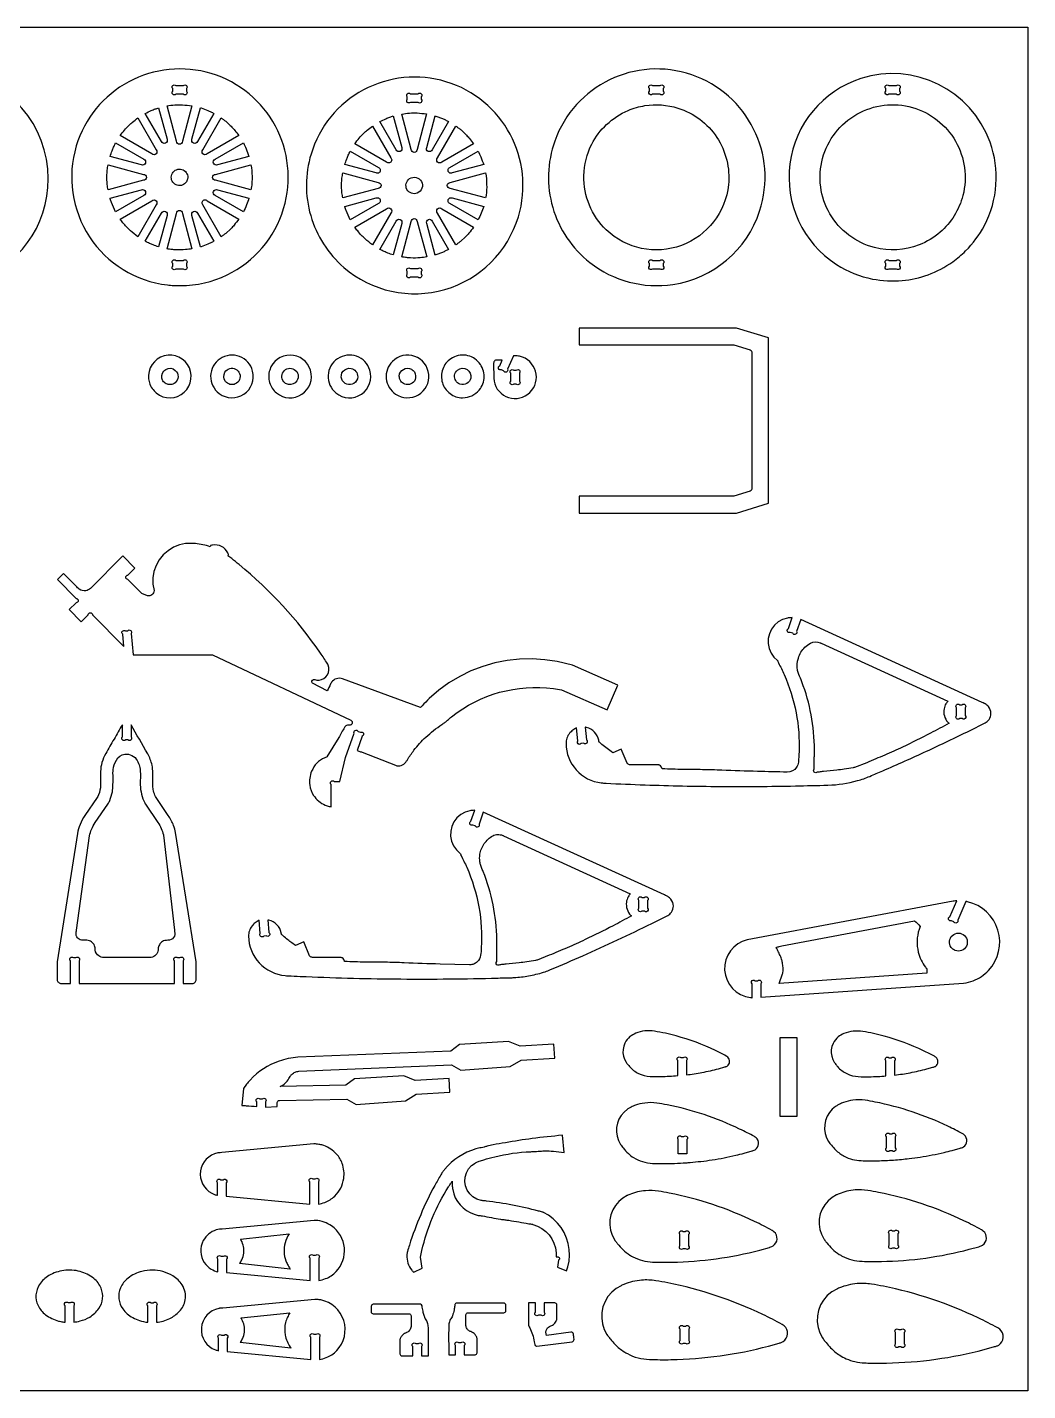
# Model space of a CAD drawing. Extents: x 1.7 to 37.9, y 12.7 to 32.4.
# Drawn here: x 23.52 to 37.95, y 12.75 to 32.4 of the extents above; entities that cross this region are included whole.
import ezdxf

# ---------------------------------------------------------------- set-up
doc = ezdxf.new("R2010")
doc.units = 0
doc.header["$MEASUREMENT"] = 0
doc.layers.get('0').update_dxf_attribs({"linetype": 'CONTINUOUS'})
doc.layers.add('SECTIONCUTEDGES', color=18, linetype='CONTINUOUS')

msp = doc.modelspace()

# ---------------------------------------------------------------- linework, layer by layer
msp.add_lwpolyline([(37.947, 12.746), (1.693, 12.746), (1.693, 32.397), (37.947, 32.397)], close=True)
at = {"layer": 'SECTIONCUTEDGES'}
for points in [[(20.993, 29.299, 0.325322), (22.739, 28.726, 0.325497), (23.821, 30.212, 0.371858), (22.488, 31.756, 0.371962), (20.765, 30.663, 0.115164), (20.719, 29.954, 0.115322)], [(25.727, 28.674, 0.112364), (26.399, 28.828, 0.210055), (27.215, 29.783, 0.414116), (26.171, 31.73, 0.414311), (24.225, 30.687, 0.221929), (24.415, 29.378, 0.222236), (25.538, 28.684, 0.015157), (25.63, 28.676, 0.014233)], [(28.084, 28.936, 0.254136), (29.54, 28.618, 0.254134), (30.6, 29.666, 0.414116), (29.556, 31.613, 0.414311), (27.61, 30.569, 0.14489), (27.605, 29.683, 0.144775)], [(31.632, 29.007, 0.206957), (32.829, 28.691, 0.283205), (34.08, 29.748, 0.410681), (33.101, 31.712, 0.410721), (31.125, 30.757, 0.157062), (31.096, 29.801, 0.156826)], [(35.189, 28.978, 0.096009), (35.71, 28.769, 0.068853), (36.135, 28.747, 0.067711), (36.509, 28.831, 0.064759), (36.865, 29.018, 0.042288), (37.05, 29.173, 0.076087), (37.321, 29.54, 0.210202), (37.404, 30.739, 0.404304), (35.54, 31.657, 0.290152), (34.516, 30.43, 0.289788)], [(25.659, 31.557), (25.77, 31.557, -1), (25.814, 31.513), (25.814, 31.476, -1), (25.77, 31.432), (25.659, 31.432, -1), (25.615, 31.476), (25.615, 31.513, -1)], [(29.043, 31.44), (29.154, 31.44, -1), (29.199, 31.395), (29.199, 31.359, -1), (29.154, 31.315), (29.043, 31.315, -1), (28.999, 31.359), (28.999, 31.395, -1)], [(32.535, 31.557), (32.646, 31.557, -1), (32.69, 31.513), (32.69, 31.476, -1), (32.646, 31.432), (32.535, 31.432, -1), (32.491, 31.476), (32.491, 31.513, -1)], [(35.943, 31.557), (36.054, 31.557, -1), (36.098, 31.513), (36.098, 31.476, -1), (36.054, 31.432), (35.943, 31.432, -1), (35.899, 31.476), (35.899, 31.513, -1)], [(25.893, 31.265), (25.756, 30.754, -1), (25.671, 30.754), (25.534, 31.265, -0.057699), (25.758, 31.279, -0.024823)], [(31.868, 29.477, -0.211285), (31.545, 30.258, -0.111358), (31.658, 30.711, -0.08886), (31.873, 30.996, -0.085912), (32.182, 31.198, -0.063127), (32.426, 31.268, -0.114379), (32.9, 31.233, -0.173245), (33.462, 30.811, -0.172762), (33.63, 30.128, -0.286521), (32.952, 29.253, -0.286207)], [(36.682, 29.444, -0.083314), (36.379, 29.261, -0.158081), (35.736, 29.222, -0.418063), (34.988, 30.508, -0.417665), (36.284, 31.241, -0.195857), (36.905, 30.755, -0.195502), (37.011, 29.973, -0.076037), (36.886, 29.681, -0.077055)], [(25.112, 31.09), (25.376, 30.632, -1), (25.316, 30.572), (24.858, 30.836, -0.014778), (24.919, 30.914, -0.028539), (24.991, 30.991, -0.018438), (25.036, 31.03, -0.011345)], [(25.412, 31.236), (25.534, 30.783, -1), (25.453, 30.75), (25.218, 31.155, -0.012176), (25.306, 31.197, -0.019565), (25.362, 31.22, -0.009363), (25.387, 31.228, 0.003121)], [(26.209, 31.156), (25.974, 30.75, -1), (25.893, 30.783), (26.015, 31.237, 0.006199), (26.019, 31.236, -0.0186), (26.024, 31.234), (26.121, 31.199, -0.018388), (26.165, 31.178, 0.006129)], [(26.569, 30.836), (26.111, 30.572, -1), (26.051, 30.632), (26.315, 31.09, 0.006303), (26.348, 31.066, -0.01891), (26.38, 31.042, -0.017187), (26.418, 31.008, -0.012321), (26.469, 30.958, -0.018926), (26.51, 30.911, -0.012469)], [(28.797, 31.119), (28.918, 30.666, -1), (28.837, 30.632), (28.603, 31.038, -0.012176), (28.691, 31.08, -0.019565), (28.747, 31.103, -0.009363), (28.772, 31.111, 0.003121)], [(29.277, 31.148), (29.141, 30.637, -1), (29.055, 30.637), (28.919, 31.147, -0.057699), (29.143, 31.162, -0.024823)], [(29.594, 31.039), (29.359, 30.632, -1), (29.278, 30.666), (29.399, 31.119, 0.006199), (29.404, 31.118, -0.0186), (29.409, 31.117), (29.506, 31.082, -0.018388), (29.55, 31.061, 0.006129)], [(28.496, 30.973), (28.761, 30.515, -1), (28.7, 30.455), (28.243, 30.719, -0.014778), (28.304, 30.797, -0.028539), (28.376, 30.874, -0.018438), (28.42, 30.913, -0.011345)], [(29.954, 30.719), (29.496, 30.455, -1), (29.435, 30.515), (29.7, 30.973, 0.006303), (29.732, 30.949, -0.01891), (29.764, 30.925, -0.017187), (29.803, 30.891, -0.012321), (29.853, 30.841, -0.018926), (29.895, 30.794, -0.012469)], [(24.792, 30.73), (25.198, 30.495, -1), (25.165, 30.414), (24.712, 30.536, -0.012918), (24.74, 30.616, -0.018758), (24.763, 30.67, -0.010898), (24.777, 30.7, 0.003632)], [(26.715, 30.536), (26.262, 30.414, -1), (26.228, 30.495), (26.634, 30.73, -0.026072), (26.675, 30.646, -0.02074)], [(28.177, 30.612), (28.583, 30.378, -1), (28.549, 30.297), (28.097, 30.418, -0.012918), (28.125, 30.499, -0.018758), (28.147, 30.553, -0.010898), (28.162, 30.583, 0.003632)], [(30.1, 30.418), (29.647, 30.297, -1), (29.613, 30.378), (30.019, 30.612, -0.026072), (30.059, 30.528, -0.020703)], [(24.683, 30.414), (25.194, 30.277, -1), (25.194, 30.192), (24.683, 30.055, 0.006429), (24.677, 30.092, -0.01929), (24.672, 30.129), (24.666, 30.234), (24.672, 30.34, -0.018896), (24.677, 30.377, 0.006298)], [(25.759, 30.125, -0.781821), (25.622, 30.31, -0.781093), (25.83, 30.21, -0.122906), (25.805, 30.159, -0.122447)], [(26.744, 30.055), (26.233, 30.192, -1), (26.233, 30.277), (26.744, 30.414, -0.035509), (26.759, 30.249, -0.037792), (26.75, 30.094, -0.007975), (26.747, 30.075, 0.002658)], [(28.068, 30.297), (28.578, 30.16, -1), (28.578, 30.075), (28.068, 29.938, 0.006429), (28.062, 29.975, -0.01929), (28.056, 30.012), (28.051, 30.117), (28.056, 30.223, -0.018896), (28.062, 30.26, 0.006298)], [(30.128, 29.938), (29.618, 30.075, -1), (29.618, 30.16), (30.128, 30.297, -0.035509), (30.143, 30.132, -0.037792), (30.135, 29.977, -0.007975), (30.132, 29.957, 0.002658)], [(29.143, 30.007, -0.385134), (28.993, 30.061, -0.384041), (29.032, 30.216, -0.445044), (29.203, 30.173, -0.443903)], [(24.711, 29.933), (25.165, 30.055, -1), (25.198, 29.974), (24.792, 29.739, -0.020623), (24.732, 29.872, -0.019978), (24.714, 29.924, -0.019766), (24.712, 29.928, 0.006588)], [(24.858, 29.633), (25.316, 29.897, -1), (25.376, 29.837), (25.112, 29.379, -0.024397), (25.005, 29.465, -0.042082), (24.898, 29.579, -0.010889), (24.878, 29.606, 0.00363)], [(26.315, 29.379), (26.051, 29.837, -1), (26.111, 29.897), (26.569, 29.633, -0.014529), (26.501, 29.546, -0.022653), (26.454, 29.494), (26.38, 29.427, -0.018394), (26.348, 29.403, 0.006131)], [(26.635, 29.739), (26.228, 29.974, -1), (26.262, 30.055), (26.715, 29.933, -0.023422), (26.68, 29.836, -0.022807)], [(28.096, 29.816), (28.549, 29.937, -1), (28.583, 29.856), (28.177, 29.622, -0.020623), (28.117, 29.755, -0.019978), (28.098, 29.807, -0.019766), (28.097, 29.811, 0.006588)], [(30.019, 29.622), (29.613, 29.856, -1), (29.647, 29.937), (30.1, 29.816, -0.023422), (30.064, 29.719, -0.022807)], [(25.218, 29.313), (25.453, 29.719, -1), (25.534, 29.686), (25.412, 29.233, -0.012234), (25.334, 29.26, -0.017991), (25.282, 29.282, -0.010478), (25.25, 29.297, 0.003492)], [(25.534, 29.204), (25.671, 29.715, -1), (25.756, 29.715), (25.893, 29.204, -0.013089), (25.801, 29.193, -0.036535), (25.661, 29.19, -0.015577), (25.605, 29.194, -0.012352)], [(26.015, 29.232), (25.893, 29.686, -1), (25.974, 29.719), (26.209, 29.313, 0.006248), (26.165, 29.291, -0.018746), (26.121, 29.27), (26.024, 29.235, -0.018599), (26.019, 29.233, 0.006199)], [(28.243, 29.516), (28.7, 29.78, -1), (28.761, 29.72), (28.496, 29.262, -0.024397), (28.39, 29.348, -0.042082), (28.283, 29.462, -0.010889), (28.263, 29.488, 0.00363)], [(29.7, 29.262), (29.435, 29.72, -1), (29.496, 29.78), (29.953, 29.516, -0.014529), (29.886, 29.429, -0.022653), (29.838, 29.377), (29.764, 29.31, -0.018394), (29.732, 29.285, 0.006131)], [(28.603, 29.196), (28.837, 29.602, -1), (28.918, 29.569), (28.797, 29.116, -0.012234), (28.719, 29.143, -0.017991), (28.667, 29.164, -0.010478), (28.635, 29.18, 0.003492)], [(28.919, 29.087), (29.055, 29.597, -1), (29.141, 29.597), (29.278, 29.087, -0.013089), (29.186, 29.076, -0.036535), (29.046, 29.072, -0.015577), (28.989, 29.077, -0.012352)], [(29.399, 29.115), (29.278, 29.569, -1), (29.359, 29.602), (29.594, 29.196, 0.006248), (29.55, 29.174, -0.018746), (29.506, 29.153), (29.409, 29.117, -0.018599), (29.404, 29.116, 0.006199)], [(25.814, 28.993), (25.814, 28.956, -1), (25.77, 28.912), (25.659, 28.912, -1), (25.615, 28.956), (25.615, 28.993, -1), (25.659, 29.037), (25.77, 29.037, -1)], [(29.043, 28.92), (29.154, 28.92, -1), (29.199, 28.876), (29.199, 28.839, -1), (29.154, 28.795), (29.043, 28.795, -1), (28.999, 28.839), (28.999, 28.876, -1)], [(32.535, 29.037), (32.646, 29.037, -1), (32.69, 28.993), (32.69, 28.956, -1), (32.646, 28.912), (32.535, 28.912, -1), (32.491, 28.956), (32.491, 28.993, -1)], [(35.943, 29.037), (36.054, 29.037, -1), (36.098, 28.993), (36.098, 28.956, -1), (36.054, 28.912), (35.943, 28.912, -1), (35.899, 28.956), (35.899, 28.993, -1)], [(31.475, 25.396), (33.744, 25.396), (34.208, 25.537), (34.208, 27.921), (33.744, 28.061), (31.475, 28.061), (31.475, 27.819), (33.708, 27.819), (33.944, 27.749, -0.331314), (33.966, 27.719), (33.966, 25.739, -0.331314), (33.944, 25.709), (33.708, 25.638), (31.475, 25.638)], [(25.378, 27.127, 0.865068), (25.829, 27.536, 0.86425), (25.28, 27.273, 0.072818), (25.318, 27.193, 0.072347)], [(26.286, 27.118, 0.318391), (26.642, 27.109, 0.317954), (26.768, 27.442, 0.517503), (26.299, 27.62, 0.517001)], [(27.112, 27.127, 0.74091), (27.603, 27.453, 0.740811), (27.014, 27.456, 0.14889), (27.013, 27.277, 0.148825)], [(27.969, 27.127, 0.331799), (28.336, 27.109, 0.331521), (28.458, 27.456, 0.502041), (27.993, 27.62, 0.501728)], [(28.83, 27.11, 0.63423), (29.308, 27.394, 0.633992), (28.784, 27.582, 0.223996), (28.695, 27.335, 0.223818)], [(29.615, 27.118, 0.166963), (29.797, 27.057, 0.218695), (30.036, 27.169, 0.177291), (30.106, 27.361, 0.171132), (30.036, 27.56, 0.189397), (29.846, 27.669, 0.183559), (29.627, 27.62, 0.164151), (29.51, 27.47, 0.158029), (29.505, 27.273, 0.081931), (29.545, 27.19, 0.075339)], [(30.531, 27.662), (30.446, 27.468, -1), (30.388, 27.445), (30.355, 27.46, -1), (30.332, 27.518), (30.368, 27.601), (30.278, 27.601, 0.146455), (30.261, 27.593, 0.196282), (30.244, 27.555), (30.245, 27.339, 0.597776), (30.735, 27.107, 0.597766), (30.658, 27.644, 0.052723), (30.601, 27.658, 0.044487)], [(25.538, 27.252, -0.127868), (25.484, 27.287, -0.137935), (25.458, 27.341, -0.320239), (25.516, 27.467, -0.324958), (25.653, 27.452, -0.217691), (25.692, 27.361, -0.220677), (25.649, 27.273, -0.140127), (25.586, 27.247, -0.112138)], [(26.441, 27.25, -0.15519), (26.377, 27.293, -0.312546), (26.369, 27.426, -0.392669), (26.523, 27.47, -0.389755), (26.579, 27.319, -0.204093), (26.517, 27.256, -0.136251), (26.446, 27.249, -0.015884), (26.444, 27.249, -0.015468)], [(27.232, 27.273, -0.389326), (27.212, 27.433, -0.393682), (27.369, 27.466, -0.425563), (27.406, 27.3, -0.30245), (27.283, 27.249, -0.064927), (27.257, 27.258, -0.063676)], [(28.053, 27.324, -0.275396), (28.074, 27.441, -0.267762), (28.189, 27.481, -0.183622), (28.257, 27.438, -0.175376), (28.283, 27.358, -0.249087), (28.228, 27.265, -0.472136)], [(28.961, 27.254, -0.160814), (28.904, 27.299, -0.156528), (28.883, 27.371, -0.261047), (28.942, 27.467, -0.251161), (29.058, 27.469, -0.13635), (29.101, 27.429, -0.240204), (29.111, 27.319, -0.195756), (29.05, 27.256, -0.192418)], [(29.758, 27.254, -0.355945), (29.681, 27.382, -0.188687), (29.724, 27.456, -0.315158), (29.86, 27.465, -0.316961), (29.915, 27.341, -0.219082), (29.857, 27.261, -0.217765)], [(30.534, 27.454), (30.57, 27.454, -1), (30.615, 27.41), (30.615, 27.299, -1), (30.57, 27.255), (30.534, 27.255, -1), (30.49, 27.299), (30.49, 27.41, -1)], [(23.953, 24.436), (24.222, 24.166, -1), (24.222, 24.104), (24.121, 24.004), (24.296, 23.828), (24.396, 23.928, -1), (24.459, 23.928), (24.912, 23.474), (24.894, 23.648, -1), (24.934, 23.697), (24.966, 23.7, -1), (25.014, 23.66), (25.046, 23.352), (26.189, 23.352), (28.182, 22.411, -0.168887), (28.202, 22.39, -0.362921), (28.189, 22.345, -0.089504), (28.177, 22.34, -0.079719), (28.163, 22.338, 0.015746), (28.145, 22.339, 0.104795), (28.124, 22.335, 0.167951), (28.092, 22.306, -0.009744), (28.009, 22.159), (27.836, 21.881, -0.104608), (27.831, 21.878, 0.035992), (27.808, 21.87, 0.188726), (27.619, 21.675, 0.136053), (27.592, 21.472, 0.111308), (27.647, 21.326, 0.142971), (27.814, 21.186, 0.032757), (27.843, 21.175, 0.017693), (27.899, 21.161), (27.899, 21.485, -1), (27.943, 21.529), (28.024, 21.529), (28.108, 21.872), (28.232, 22.222, -1), (28.289, 22.249), (28.323, 22.237, -1), (28.35, 22.181), (28.276, 21.972, -0.0051), (28.326, 21.956, -0.011435), (28.348, 21.948), (28.826, 21.76, 0.161502), (28.911, 21.757, 0.169689), (28.977, 21.805, 0.018768), (29, 21.84, -0.030198), (29.094, 21.978, -0.042786), (29.266, 22.166, -0.036783), (29.497, 22.35, -0.013895), (29.522, 22.366, 0.025116), (29.546, 22.382, 0.025774), (29.579, 22.409, -0.018155), (29.638, 22.46, -0.204103), (31.105, 22.865), (31.223, 22.846), (31.881, 22.558), (32.037, 22.915), (31.379, 23.203), (31.16, 23.254), (30.981, 23.282), (30.8, 23.294), (30.619, 23.291), (30.438, 23.271), (30.26, 23.236), (30.086, 23.186), (29.917, 23.121), (29.754, 23.041), (29.598, 22.948), (29.451, 22.841), (29.314, 22.723, 0.013028), (29.289, 22.697, -0.002171), (29.188, 22.592), (28.065, 23.008, 0.161142), (27.976, 23.008, 0.167596), (27.907, 22.956, 0.03262), (27.893, 22.932, -0.002417), (27.845, 22.834), (27.631, 22.942, -0.162704), (27.623, 22.956, -0.252017), (27.631, 22.987, -0.283369), (27.664, 22.995, 0.098494), (27.726, 22.989, 0.501374), (27.858, 23.205, 0.048434), (27.845, 23.23, 0.007698), (27.746, 23.378, 0.069513), (26.573, 24.654, 0.005338), (26.468, 24.739, 0.010401), (26.412, 24.78, -0.035073), (26.417, 24.79, 0.136057), (26.419, 24.795, 0.100505), (26.418, 24.799, 0.016455), (26.41, 24.82, 0.341491), (26.19, 24.934, 0.016455), (26.167, 24.929, 0.112005), (26.164, 24.928, 0.134653), (26.162, 24.924, -0.022312), (26.156, 24.91, 0.028235), (26.05, 24.939, 0.028606), (25.943, 24.956, 0.006314), (25.909, 24.958, 0.013802), (25.894, 24.959), (25.802, 24.955), (25.712, 24.936), (25.626, 24.902), (25.548, 24.853), (25.479, 24.793), (25.421, 24.721), (25.376, 24.64), (25.345, 24.553), (25.33, 24.462), (25.33, 24.37), (25.346, 24.28, -0.120312), (25.339, 24.245, -0.115005), (25.316, 24.216, -0.125142), (25.286, 24.203, -0.119875), (25.252, 24.205), (25.172, 24.236), (24.97, 24.439, -1), (24.97, 24.502), (25.071, 24.603), (24.896, 24.778), (24.428, 24.31, -0.145804), (24.361, 24.276, -0.210214), (24.267, 24.299, -0.016381), (24.263, 24.303, -0.008191), (24.255, 24.31, -0.009829), (24.212, 24.352, 0.001638), (24.041, 24.524)], [(34.674, 23.861), (34.613, 23.69, -1), (34.557, 23.663), (34.522, 23.675, -1), (34.495, 23.732), (34.551, 23.889, -0.009124), (34.505, 23.886, 0.035207), (34.48, 23.883), (34.411, 23.861), (34.348, 23.826), (34.294, 23.779), (34.251, 23.722), (34.22, 23.656), (34.204, 23.586), (34.203, 23.515), (34.216, 23.444), (34.244, 23.378), (34.285, 23.319), (34.337, 23.269, -0.066761), (34.343, 23.258, 0.023228), (34.353, 23.236, 0.00512), (34.394, 23.153, -0.014428), (34.434, 23.068, -0.05613), (34.606, 22.518, -0.057387), (34.648, 21.956, -0.014084), (34.638, 21.805, -0.122169), (34.612, 21.732, -0.258679), (34.475, 21.661, -0.000991), (34.051, 21.672, -0.003047), (33.535, 21.689, 0.006155), (33.257, 21.697, 0.003714), (33.114, 21.698, -0.004918), (32.972, 21.7, -0.002398), (32.824, 21.703, 0.000799), (32.675, 21.708, 0.028598), (32.663, 21.735, 0.161536), (32.637, 21.761, 0.057098), (32.625, 21.765, 0.047308), (32.61, 21.767), (32.212, 21.767, -0.081624), (32.192, 21.773, -0.074835), (32.173, 21.785, -0.020482), (32.17, 21.789, -0.045194), (32.169, 21.79), (32.085, 21.991), (31.965, 21.941), (31.939, 21.959, -0.015251), (31.861, 22.016, -0.015251), (31.787, 22.078, 0.009145), (31.768, 22.095, -0.096768), (31.764, 22.1, -0.120073), (31.762, 22.107, 0.047499), (31.76, 22.121, 0.141524), (31.698, 22.239, 0.141524), (31.583, 22.305, 0.016567), (31.574, 22.307, -0.005522), (31.565, 22.308), (31.583, 22.125, -1), (31.544, 22.077), (31.507, 22.073, -1), (31.459, 22.113), (31.44, 22.302, 0.004185), (31.385, 22.265, 0.073254), (31.338, 22.221, 0.086359), (31.3, 22.151, 0.085895), (31.288, 22.072, 0.181323), (31.436, 21.693, 0.182665), (31.796, 21.507, 0.017132), (31.865, 21.502, 0.002988), (32.428, 21.478, 0.006952), (33.511, 21.455, 0.006952), (34.595, 21.463, 0.001959), (35.065, 21.474, 0.061284), (35.492, 21.539, 0.032703), (35.668, 21.601, 0.000916), (35.857, 21.682, 0.00617), (36.484, 21.962, 0.006143), (37.106, 22.259), (37.333, 22.371, 0.107121), (37.388, 22.42, 0.158648), (37.416, 22.508, 0.179758), (37.38, 22.606, 0.084569), (37.333, 22.645, 0.011402), (37.318, 22.653, 0.006019), (37.289, 22.667)], [(34.924, 21.662), (34.912, 21.662, -1), (34.868, 21.707), (34.868, 21.732, -0.005457), (34.868, 21.86, -0.005557), (34.87, 21.921, 0.010785), (34.871, 21.982, 0.044291), (34.823, 22.487, 0.045327), (34.688, 22.964, 0.011839), (34.646, 23.069, -0.056794), (34.628, 23.128, -0.12358), (34.638, 23.306, -0.12042), (34.733, 23.462, -0.074062), (34.813, 23.52, -0.231079), (34.955, 23.525, -0.017826), (34.961, 23.522, 0.011527), (34.967, 23.519), (36.795, 22.686, 0.033575), (36.767, 22.646, 0.089461), (36.74, 22.576, 0.115413), (36.744, 22.473, 0.115536), (36.793, 22.383, 0.020408), (36.802, 22.374, -0.006802), (36.811, 22.365, -0.003887), (36.545, 22.224, -0.01123), (36.141, 22.023, -0.006478), (35.884, 21.907, -0.006479), (35.624, 21.798), (35.449, 21.729, -0.027258), (35.428, 21.724, -0.004531), (35.301, 21.704, -0.00906), (35.191, 21.689, -0.005336), (35.003, 21.67, -0.019134), (34.983, 21.669, -0.021054)], [(36.919, 22.478), (36.919, 22.589, -1), (36.963, 22.633), (36.999, 22.633, -1), (37.044, 22.589), (37.044, 22.478, -1), (36.999, 22.434), (36.963, 22.434, -1)], [(24.139, 18.614), (24.139, 18.943, -1), (24.183, 18.988), (24.22, 18.988, -1), (24.264, 18.943), (24.264, 18.614), (25.639, 18.614), (25.639, 18.943, -1), (25.683, 18.988), (25.72, 18.988, -1), (25.764, 18.943), (25.764, 18.614), (25.9, 18.614, 0.185813), (25.938, 18.634, 0.172664), (25.956, 18.676), (25.956, 18.927), (25.658, 20.791, 0.048631), (25.629, 20.891, 0.053476), (25.552, 21.037), (25.375, 21.295, -0.042369), (25.358, 21.328, -0.05136), (25.334, 21.412, -0.022282), (25.33, 21.444, -0.018567), (25.328, 21.482, -0.006146), (25.327, 21.652, 0.052443), (25.317, 21.761, 0.080341), (25.255, 21.925, 0.0006), (25.014, 22.344), (25.014, 22.17, -1), (24.97, 22.126), (24.933, 22.126, -1), (24.889, 22.17), (24.889, 22.345, -0.001265), (24.769, 22.137, 0.003794), (24.649, 21.93, 0.058244), (24.595, 21.8, 0.063092), (24.575, 21.671, 0.016618), (24.575, 21.518, -0.039019), (24.572, 21.435, -0.08946), (24.531, 21.301, -0.007435), (24.529, 21.297, -0.011972), (24.527, 21.295), (24.35, 21.037, 0.048899), (24.28, 20.907, 0.053441), (24.241, 20.778), (23.948, 18.926), (23.948, 18.67, 0.185957), (23.967, 18.632, 0.172664), (24.01, 18.614, 0.016956), (24.055, 18.613, -0.004396)], [(24.241, 19.275, -0.187835), (24.221, 19.339, -0.028282), (24.224, 19.362, 0.010555), (24.228, 19.385), (24.417, 20.742, -0.055767), (24.445, 20.837, -0.048899), (24.499, 20.936), (24.68, 21.201, 0.039283), (24.708, 21.254, 0.054551), (24.745, 21.38, 0.021912), (24.751, 21.426, 0.018988), (24.754, 21.479, 0.00723), (24.754, 21.652, -0.03342), (24.756, 21.695, -0.101204), (24.803, 21.836, -0.223836), (24.923, 21.919, -0.159962), (25.027, 21.903, -0.155534), (25.105, 21.827, -0.055982), (25.137, 21.747, -0.058348), (25.148, 21.665, -0.012826), (25.149, 21.572, 0.009225), (25.148, 21.479, 0.056267), (25.166, 21.342, 0.058965), (25.212, 21.219, 0.007426), (25.218, 21.208, 0.011972), (25.222, 21.201), (25.403, 20.937, -0.04427), (25.451, 20.849, -0.04711), (25.481, 20.76, -0.004249), (25.482, 20.757, -0.011983), (25.482, 20.755), (25.639, 19.385, -0.002653), (25.645, 19.34, -0.124044), (25.64, 19.299, -0.265958), (25.568, 19.241, -0.032026), (25.524, 19.237, 0.095423), (25.482, 19.228, 0.129798), (25.432, 19.188, 0.129739), (25.408, 19.129, 0.026744), (25.406, 19.105, -0.059933), (25.402, 19.081, -0.165101), (25.359, 19.016, -0.156708), (25.282, 18.988), (24.622, 18.988, -0.145829), (24.549, 19.012, -0.209993), (24.498, 19.097, -0.017729), (24.495, 19.128, 0.079747), (24.488, 19.159, 0.142824), (24.445, 19.214, 0.142126), (24.379, 19.238, 0.022063), (24.339, 19.238, -0.046173), (24.299, 19.241, -0.187835)], [(30.094, 21.084), (30.034, 20.914, -1), (29.977, 20.887), (29.943, 20.899, -1), (29.916, 20.955), (29.972, 21.113, -0.009124), (29.925, 21.109, 0.035207), (29.9, 21.106), (29.832, 21.085), (29.769, 21.05), (29.715, 21.003), (29.671, 20.945), (29.641, 20.88), (29.625, 20.81), (29.623, 20.738), (29.637, 20.668), (29.665, 20.601), (29.706, 20.542), (29.758, 20.493, -0.066761), (29.764, 20.482, 0.023228), (29.773, 20.46, 0.00512), (29.815, 20.376, -0.014428), (29.855, 20.292, -0.058639), (30.031, 19.718, -0.059897), (30.066, 19.13, -0.014451), (30.056, 19.023, -0.181237), (30.006, 18.926, -0.094922), (29.958, 18.896, -0.087412), (29.897, 18.885), (29.472, 18.895, -0.003047), (28.955, 18.913, 0.006155), (28.677, 18.921, 0.003714), (28.535, 18.922, -0.004918), (28.393, 18.923, -0.002398), (28.244, 18.927, 0.000799), (28.096, 18.931, 0.028598), (28.083, 18.959, 0.161536), (28.058, 18.984, 0.057098), (28.046, 18.989, 0.047308), (28.03, 18.991), (27.632, 18.991, -0.088454), (27.613, 18.996, -0.074835), (27.594, 19.009, -0.020482), (27.59, 19.012, -0.045194), (27.589, 19.014), (27.506, 19.215), (27.386, 19.165), (27.333, 19.201, -0.015251), (27.275, 19.245, -0.012477), (27.208, 19.302, 0.009145), (27.188, 19.319, -0.096768), (27.184, 19.324, -0.120073), (27.182, 19.331, 0.047499), (27.181, 19.345, 0.141524), (27.119, 19.462, 0.141524), (27.004, 19.529, 0.016567), (26.994, 19.53, -0.005522), (26.985, 19.532), (27.004, 19.349, -1), (26.964, 19.301), (26.928, 19.297, -1), (26.879, 19.336), (26.86, 19.526, 0.004185), (26.805, 19.489, 0.073254), (26.759, 19.445, 0.086359), (26.721, 19.375, 0.085895), (26.708, 19.296, 0.185891), (26.863, 18.912, 0.184789), (27.237, 18.729, 0.011293), (27.28, 18.726, -0.000025), (27.454, 18.718, 0.008699), (28.82, 18.681, 0.008533), (30.213, 18.691, 0.002513), (30.311, 18.694, -0.003747), (30.41, 18.697, 0.001648), (30.512, 18.699, 0.012595), (30.566, 18.702, 0.03009), (30.774, 18.73, 0.028719), (30.987, 18.785, 0.022705), (31.066, 18.815, 0.003791), (31.53, 19.016, 0.004936), (32.029, 19.244, 0.004909), (32.527, 19.482), (32.754, 19.595, 0.107121), (32.808, 19.644, 0.158648), (32.837, 19.732, 0.179758), (32.8, 19.83, 0.084569), (32.754, 19.868, 0.011402), (32.738, 19.877, 0.006019), (32.709, 19.891)], [(30.344, 18.886), (30.333, 18.886, -1), (30.289, 18.93), (30.289, 18.956, -0.005457), (30.289, 19.083, -0.002886), (30.291, 19.167, 0.011204), (30.291, 19.251, 0.045332), (30.236, 19.75, 0.045335), (30.092, 20.231, 0.013972), (30.068, 20.286, -0.030249), (30.057, 20.316, -0.04675), (30.045, 20.368, -0.071998), (30.046, 20.478, -0.113056), (30.108, 20.631, -0.112492), (30.231, 20.743, -0.11859), (30.302, 20.763, -0.115868), (30.376, 20.749, -0.017826), (30.382, 20.746, 0.011527), (30.388, 20.743), (32.215, 19.909, 0.03732), (32.185, 19.865, 0.102803), (32.158, 19.788, 0.112003), (32.169, 19.685, 0.112091), (32.222, 19.597, 0.01533), (32.227, 19.593, -0.00511), (32.231, 19.589, -0.003887), (31.966, 19.447, -0.01123), (31.562, 19.247, -0.006478), (31.305, 19.131, -0.006479), (31.045, 19.022), (30.87, 18.953, -0.027258), (30.849, 18.948, -0.004531), (30.722, 18.928, -0.00906), (30.611, 18.913, -0.005336), (30.423, 18.894, -0.019134), (30.404, 18.893, -0.021054)], [(32.339, 19.702), (32.339, 19.813, -1), (32.383, 19.857), (32.42, 19.857, -1), (32.464, 19.813), (32.464, 19.702, -1), (32.42, 19.658), (32.383, 19.658, -1)], [(33.972, 18.41), (33.972, 18.612, -1), (34.017, 18.656), (34.053, 18.656, -1), (34.097, 18.612), (34.097, 18.417), (37.022, 18.621, 0.064499), (37.159, 18.654, 0.11269), (37.381, 18.804, 0.26871), (37.516, 19.386, 0.268886), (37.078, 19.793, 0.009244), (37.066, 19.795, -0.003081), (37.055, 19.797), (36.937, 19.528, -1), (36.879, 19.505), (36.845, 19.52, -1), (36.823, 19.578), (36.922, 19.807, 0.007419), (36.887, 19.804, 0.015637), (36.87, 19.802), (33.902, 19.244, 0.364198), (33.575, 18.808, 0.365133), (33.948, 18.412, 0.008463), (33.96, 18.411, -0.002821)], [(34.363, 18.614), (34.411, 18.753, 0.033242), (34.415, 18.774, 0.018338), (34.419, 18.814, 0.037378), (34.418, 18.847, 0.017912), (34.408, 18.914, 0.022888), (34.396, 18.967, 0.034926), (34.384, 19.001, 0.01324), (34.352, 19.068, -0.004413), (34.32, 19.135, 0.006445), (34.361, 19.148, -0.019338), (34.402, 19.16), (36.313, 19.52), (36.336, 19.501, -0.018379), (36.357, 19.481, -0.018378), (36.377, 19.46), (36.395, 19.437), (36.379, 19.393, 0.139305), (36.368, 19.068, 0.102133), (36.473, 18.85, 0.033661), (36.485, 18.836, -0.097619), (36.491, 18.828, -0.082482), (36.493, 18.82, -0.025939), (36.493, 18.795, -0.02594), (36.492, 18.784, -0.012951), (36.489, 18.763)], [(36.858, 19.118, -0.908595), (37.015, 19.321, -0.9083), (36.9, 19.091, -0.048053), (36.878, 19.103, -0.047891)], [(32.899, 17.287), (32.899, 17.504, -1), (32.943, 17.548), (32.98, 17.548, -1), (33.024, 17.504), (33.024, 17.299, 0.01908), (33.248, 17.333, 0.017443), (33.489, 17.387), (33.577, 17.412, -0.038389), (33.594, 17.417, 0.080703), (33.61, 17.425, 0.501374), (33.619, 17.555, 0.054447), (33.598, 17.57, 0.011126), (33.441, 17.649, 0.045142), (32.874, 17.86, 0.025718), (32.565, 17.927, 0.068137), (32.426, 17.931, 0.069566), (32.293, 17.897, 0.072806), (32.21, 17.849, 0.110709), (32.137, 17.756), (32.119, 17.712), (32.11, 17.665), (32.109, 17.617), (32.116, 17.57), (32.13, 17.525), (32.153, 17.483, 0.021357), (32.166, 17.464, 0.014133), (32.201, 17.421, 0.103358), (32.334, 17.319, 0.100305), (32.5, 17.277, 0.015529), (32.656, 17.275, 0.017374)], [(35.902, 17.283), (35.902, 17.5, -1), (35.946, 17.545), (35.983, 17.545, -1), (36.027, 17.5), (36.027, 17.296, 0.01908), (36.251, 17.329, 0.017443), (36.492, 17.384), (36.58, 17.408, -0.038389), (36.597, 17.414, 0.080703), (36.614, 17.421, 0.501374), (36.622, 17.552, 0.054447), (36.601, 17.566, 0.011126), (36.444, 17.645, 0.045142), (35.877, 17.856, 0.025718), (35.569, 17.924, 0.068137), (35.429, 17.927, 0.069566), (35.296, 17.894, 0.072806), (35.214, 17.845, 0.110709), (35.14, 17.752), (35.123, 17.708), (35.113, 17.661), (35.112, 17.614), (35.119, 17.567), (35.134, 17.521), (35.156, 17.479, 0.021357), (35.169, 17.46, 0.014133), (35.204, 17.417, 0.103358), (35.337, 17.316, 0.100305), (35.503, 17.274, 0.015529), (35.659, 17.271, 0.017374)], [(26.611, 16.859, 0.003806), (26.676, 16.854, 0.001632), (26.828, 16.842), (26.828, 16.908, -1), (26.872, 16.953), (26.909, 16.953, -1), (26.953, 16.908), (26.953, 16.833), (27.124, 16.844), (27.124, 16.899, -0.408796), (27.155, 16.93), (28.126, 16.948), (28.261, 16.87), (28.971, 16.923), (29.128, 17.019), (29.614, 17.048), (29.602, 17.248), (29.114, 17.218), (28.949, 17.285), (28.239, 17.24), (28.114, 17.148), (27.165, 17.132, 0.083049), (27.237, 17.178, 0.08201), (27.29, 17.245, -0.01187), (27.307, 17.274, -0.066267), (27.333, 17.305, -0.078483), (27.381, 17.337, -0.083534), (27.432, 17.351), (29.638, 17.441), (29.772, 17.364), (30.482, 17.417), (30.64, 17.512), (31.125, 17.541), (31.113, 17.741), (30.625, 17.712), (30.46, 17.778), (29.75, 17.734), (29.625, 17.641), (27.42, 17.551, 0.064783), (27.149, 17.496, 0.125373), (26.731, 17.224, 0.01919), (26.68, 17.164), (26.634, 17.101)], [(35.301, 16.126, 0.113994), (35.543, 16.062, 0.012132), (35.781, 16.061, 0.014603), (36.011, 16.071, 0.007186), (36.237, 16.092, 0.012938), (36.397, 16.113, 0.018394), (36.74, 16.18, 0.00664), (36.858, 16.21), (36.974, 16.242, -0.044724), (36.99, 16.247, 0.087071), (37.019, 16.259, 0.501374), (37.031, 16.433, 0.052991), (37.008, 16.449, 0.012578), (36.794, 16.558, 0.062543), (35.747, 16.907, 0.01309), (35.602, 16.932, 0.069731), (35.424, 16.933, 0.049289), (35.291, 16.901, 0.034019), (35.231, 16.876, 0.017944), (35.191, 16.854, 0.01715), (35.176, 16.844), (35.128, 16.804), (35.086, 16.755), (35.054, 16.701), (35.031, 16.642), (35.019, 16.579), (35.017, 16.516), (35.026, 16.453), (35.046, 16.393), (35.075, 16.337, 0.030734), (35.094, 16.311, -0.007019), (35.114, 16.286, 0.03239), (35.176, 16.217, 0.073161)], [(32.262, 16.106, 0.065635), (32.39, 16.048, 0.062601), (32.536, 16.022, 0.012318), (32.688, 16.019, 0.017265), (33.02, 16.031, 0.006228), (33.078, 16.036, 0.002281), (33.234, 16.052, 0.012938), (33.394, 16.073, 0.018394), (33.737, 16.14, 0.00664), (33.855, 16.169), (33.971, 16.201, -0.044724), (33.987, 16.207, 0.087071), (34.016, 16.219, 0.501374), (34.028, 16.393, 0.052991), (34.005, 16.409, 0.012578), (33.791, 16.518, 0.062543), (32.744, 16.866, 0.01309), (32.599, 16.891, 0.069731), (32.422, 16.892, 0.049289), (32.288, 16.86, 0.034019), (32.229, 16.835, 0.017944), (32.188, 16.813, 0.01715), (32.174, 16.804), (32.125, 16.763), (32.083, 16.715), (32.051, 16.66), (32.028, 16.601), (32.016, 16.539), (32.014, 16.476), (32.023, 16.413), (32.043, 16.352), (32.072, 16.296, 0.030734), (32.091, 16.271, -0.007019), (32.111, 16.246, 0.03989), (32.187, 16.164, 0.046849)], [(29.092, 14.454), (29.214, 14.512), (29.187, 14.67), (29.209, 14.767, -0.083655), (29.593, 15.684, -0.00626), (29.62, 15.726, 0.002087), (29.648, 15.767, 0.006638), (29.647, 15.71, 0.043175), (29.654, 15.645), (29.669, 15.585), (29.691, 15.528), (29.722, 15.474), (29.759, 15.425), (29.802, 15.381), (29.851, 15.343), (29.904, 15.313), (29.961, 15.289), (30.02, 15.273, 0.028044), (30.05, 15.269, -0.017732), (30.081, 15.265, -0.012811), (30.213, 15.241, 0.01328), (30.344, 15.218, 0.012993), (30.405, 15.21, -0.01195), (30.465, 15.202, -0.010726), (30.608, 15.178, 0.00932), (30.751, 15.153, -0.00474), (30.8, 15.145, -0.025801), (30.81, 15.143, -0.314046), (31.146, 14.733, -0.022826), (31.147, 14.704, 0.007607), (31.147, 14.676), (31.152, 14.674, -1), (31.179, 14.628), (31.166, 14.528), (31.295, 14.475, -0.00783), (31.305, 14.503, 0.023494), (31.314, 14.531), (31.332, 14.614), (31.338, 14.699), (31.335, 14.783), (31.32, 14.867), (31.296, 14.947), (31.261, 15.025), (31.217, 15.097), (31.164, 15.163), (31.104, 15.223), (31.037, 15.274), (30.963, 15.316, 0.037256), (30.949, 15.321, -0.003315), (30.889, 15.336, 0.034716), (30.139, 15.48, 0.01139), (30.089, 15.485, -0.034028), (30.063, 15.489), (30.002, 15.509), (29.946, 15.541), (29.899, 15.585), (29.863, 15.638), (29.839, 15.697), (29.829, 15.76), (29.833, 15.824), (29.851, 15.886), (29.882, 15.942), (29.925, 15.99), (29.977, 16.027, -0.025958), (29.991, 16.034, -0.012621), (30.036, 16.053, -0.017599), (30.104, 16.076, -0.012694), (30.259, 16.118, -0.049711), (30.778, 16.191, -0.008291), (30.807, 16.192, 0.013835), (30.837, 16.193, 0.008166), (30.886, 16.197, -0.020152), (30.978, 16.202, -0.024348), (31.107, 16.198, -0.020289), (31.26, 16.179), (31.236, 16.427, 0.009618), (30.8, 16.38, 0.010773), (30.413, 16.321, 0.002048), (30.235, 16.289, 0.021874), (30.151, 16.27, 0.013096), (30.129, 16.264, -0.020745), (30.107, 16.257, -0.016173), (30.065, 16.249, 0.028503), (29.988, 16.231, 0.148721), (29.536, 15.934, 0.008202), (29.511, 15.902, 0.016416), (29.499, 15.886, 0.017481), (29.482, 15.859, 0.006923), (29.395, 15.705, 0.047966), (29.029, 14.844, 0.008193), (29.002, 14.752, 0.054151), (28.993, 14.699, 0.093895), (29.008, 14.585, 0.093895), (29.063, 14.484, 0.028093), (29.077, 14.468, -0.009362)], [(32.906, 16.16), (32.906, 16.365, -1), (32.951, 16.409), (32.987, 16.409, -1), (33.031, 16.365), (33.031, 16.16)], [(35.953, 16.45), (35.99, 16.45, -1), (36.034, 16.406), (36.034, 16.245, -1), (35.99, 16.201), (35.953, 16.201, -1), (35.909, 16.245), (35.909, 16.406, -1)], [(26.262, 15.562), (26.262, 15.742, -1), (26.306, 15.787), (26.343, 15.787, -1), (26.387, 15.742), (26.387, 15.551), (27.591, 15.436), (27.591, 15.756, -1), (27.635, 15.8), (27.672, 15.8, -1), (27.716, 15.756), (27.716, 15.436, 0.047423), (27.809, 15.461, 0.099809), (27.952, 15.551, 0.170073), (28.082, 15.805, 0.122256), (28.06, 16.021, 0.096881), (27.979, 16.155, 0.123217), (27.795, 16.279, 0.038722), (27.737, 16.294, 0.035655), (27.673, 16.302, 0.006019), (27.658, 16.303, 0.014702), (27.652, 16.303), (26.325, 16.178, 0.005876), (26.278, 16.174, 0.023567), (26.266, 16.173, 0.319045), (26.017, 15.913, 0.318903), (26.18, 15.591, 0.035261), (26.216, 15.575, 0.02915)], [(32.252, 14.676, 0.113994), (32.537, 14.601, 0.012132), (32.816, 14.599, 0.059829), (34.083, 14.774), (34.22, 14.812, -0.044724), (34.239, 14.818, 0.087071), (34.273, 14.833, 0.501374), (34.287, 15.037, 0.052991), (34.26, 15.056, 0.012578), (34.008, 15.185, 0.062543), (32.776, 15.595, 0.009794), (32.62, 15.622, 0.06036), (32.436, 15.629, 0.075913), (32.206, 15.574, 0.006314), (32.181, 15.563, 0.013802), (32.17, 15.558), (32.105, 15.521), (32.048, 15.473), (31.999, 15.416), (31.961, 15.352), (31.934, 15.283), (31.92, 15.209), (31.918, 15.135), (31.928, 15.061), (31.951, 14.99), (31.986, 14.924, 0.027175), (32.002, 14.903, -0.003463), (32.032, 14.865, 0.032859), (32.106, 14.781, 0.053889), (32.209, 14.7, 0.018728)], [(35.271, 14.686, 0.113994), (35.557, 14.611, 0.012132), (35.836, 14.609, 0.059829), (37.103, 14.784), (37.24, 14.822, -0.044724), (37.259, 14.828, 0.087071), (37.293, 14.843, 0.501374), (37.306, 15.047, 0.052991), (37.279, 15.066, 0.012578), (37.027, 15.195, 0.062543), (35.796, 15.605, 0.009794), (35.64, 15.632, 0.06036), (35.456, 15.639, 0.075913), (35.226, 15.584, 0.006314), (35.201, 15.573, 0.013802), (35.189, 15.568), (35.125, 15.531), (35.067, 15.483), (35.019, 15.426), (34.981, 15.362), (34.954, 15.293), (34.939, 15.219), (34.937, 15.145), (34.948, 15.071), (34.971, 15), (35.006, 14.934, 0.027175), (35.021, 14.913, -0.003463), (35.051, 14.875, 0.032859), (35.126, 14.791, 0.053889), (35.229, 14.71, 0.018728)], [(26.268, 14.459), (26.268, 14.64, -1), (26.312, 14.684), (26.349, 14.684, -1), (26.393, 14.64), (26.393, 14.448), (27.596, 14.333), (27.596, 14.654, -1), (27.641, 14.698), (27.677, 14.698, -1), (27.721, 14.654), (27.721, 14.333, 0.05147), (27.821, 14.361, 0.107286), (27.971, 14.462, 0.219098), (28.091, 14.806, 0.219068), (27.907, 15.121, 0.070527), (27.798, 15.177, 0.070554), (27.679, 15.2, 0.006019), (27.664, 15.2, 0.014702), (27.657, 15.2), (26.33, 15.076, 0.006012), (26.288, 15.072, 0.049653), (26.244, 15.063, 0.199317), (26.056, 14.91, 0.276745), (26.071, 14.592, 0.112527), (26.17, 14.499, 0.077117)], [(26.579, 14.578, 0.036811), (26.611, 14.632, 0.086534), (26.64, 14.73, 0.075433), (26.636, 14.823, 0.075591), (26.605, 14.911, 0.014453), (26.599, 14.922, -0.004817), (26.593, 14.932), (27.296, 15.008, 0.075939), (27.236, 14.875, 0.1558), (27.246, 14.62, 0.037072), (27.271, 14.565, 0.029434), (27.311, 14.5)], [(32.931, 14.836), (32.931, 14.996, -1), (32.975, 15.041), (33.011, 15.041, -1), (33.056, 14.996), (33.056, 14.836, -1), (33.011, 14.792), (32.975, 14.792, -1)], [(36.075, 15.006), (36.075, 14.846, -1), (36.031, 14.802), (35.994, 14.802, -1), (35.95, 14.846), (35.95, 15.006, -1), (35.994, 15.051), (36.031, 15.051, -1)], [(24.062, 13.733), (24.062, 13.971, -1), (24.106, 14.015), (24.143, 14.015, -1), (24.187, 13.971), (24.187, 13.733, 0.027943), (24.281, 13.751, 0.074409), (24.418, 13.808, 0.105275), (24.551, 13.932, 0.255238), (24.583, 14.223, 0.127924), (24.476, 14.365, 0.103344), (24.279, 14.464, 0.09748), (24.045, 14.479, 0.100786), (23.831, 14.406, 0.113409), (23.695, 14.278, 0.265194), (23.673, 13.974, 0.119117), (23.782, 13.842, 0.097373), (23.969, 13.75, 0.01993), (24, 13.743, 0.009773)], [(25.256, 13.732), (25.256, 13.97, -1), (25.3, 14.014), (25.336, 14.014, -1), (25.381, 13.97), (25.381, 13.732, 0.027668), (25.477, 13.75, 0.055217), (25.573, 13.786, 0.085085), (25.71, 13.887, 0.151535), (25.796, 14.057, 0.187353), (25.752, 14.27, 0.110616), (25.617, 14.401, 0.074635), (25.473, 14.463, 0.126646), (25.171, 14.465, 0.102686), (24.972, 14.368, 0.126984), (24.862, 14.227, 0.265876), (24.896, 13.924, 0.110812), (25.038, 13.799, 0.05007), (25.137, 13.757, 0.044392)], [(32.173, 13.28, 0.113994), (32.49, 13.196, 0.012132), (32.8, 13.194, 0.059829), (34.208, 13.389), (34.36, 13.431, -0.044724), (34.381, 13.438, 0.087071), (34.419, 13.454, 0.501374), (34.434, 13.682, 0.052991), (34.404, 13.702, 0.012578), (34.124, 13.845, 0.062543), (32.755, 14.301, 0.009794), (32.582, 14.332, 0.06036), (32.378, 14.339, 0.075913), (32.122, 14.278, 0.006314), (32.094, 14.266, 0.013802), (32.082, 14.26), (32.01, 14.219), (31.946, 14.166), (31.892, 14.103), (31.85, 14.031), (31.82, 13.954), (31.804, 13.873), (31.802, 13.79), (31.813, 13.708), (31.839, 13.629), (31.878, 13.555, 0.027175), (31.895, 13.532, -0.003463), (31.928, 13.49, 0.02583), (31.995, 13.413, 0.060935), (32.126, 13.307, 0.018728)], [(35.33, 13.207, 0.046849), (35.455, 13.166, 0.043821), (35.593, 13.147, 0.00767), (35.683, 13.144, 0.008632), (35.909, 13.145, 0.059829), (37.317, 13.339), (37.469, 13.382, -0.044724), (37.49, 13.388, 0.087071), (37.528, 13.404, 0.501374), (37.543, 13.632, 0.052991), (37.513, 13.652, 0.012578), (37.233, 13.795, 0.062543), (35.864, 14.251, 0.009794), (35.691, 14.282, 0.06036), (35.487, 14.289, 0.075913), (35.231, 14.228, 0.006314), (35.203, 14.216, 0.013802), (35.191, 14.21), (35.119, 14.169), (35.055, 14.116), (35.001, 14.053), (34.959, 13.982), (34.929, 13.904), (34.913, 13.823), (34.911, 13.74), (34.922, 13.658), (34.948, 13.579), (34.987, 13.506, 0.027175), (35.004, 13.482, -0.003463), (35.037, 13.44, 0.02583), (35.104, 13.363, 0.060935), (35.235, 13.257, 0.037469)], [(26.277, 13.321), (26.277, 13.502, -1), (26.321, 13.546), (26.358, 13.546, -1), (26.402, 13.502), (26.402, 13.31), (27.605, 13.195), (27.605, 13.516, -1), (27.65, 13.56), (27.686, 13.56, -1), (27.73, 13.516), (27.73, 13.195, 0.05147), (27.83, 13.223, 0.107286), (27.98, 13.324, 0.274564), (28.082, 13.758, 0.274971), (27.75, 14.054, 0.024029), (27.702, 14.061, 0.032605), (27.666, 14.062), (26.339, 13.938, 0.005876), (26.292, 13.934, 0.023567), (26.281, 13.932, 0.338335), (26.029, 13.651, 0.338371), (26.234, 13.333, 0.017682), (26.251, 13.328, 0.01173)], [(29.077, 13.247), (29.077, 13.381, -1), (29.121, 13.425), (29.158, 13.425, -1), (29.202, 13.381), (29.202, 13.247), (29.302, 13.247, -0.001774), (29.303, 13.453, 0.005323), (29.302, 13.659, 0.074659), (29.291, 13.725, 0.078228), (29.262, 13.781, 0.030172), (29.259, 13.786, -0.06218), (29.255, 13.791, -0.043803), (29.25, 13.804, -0.015581), (29.233, 13.859, -0.013564), (29.225, 13.892, -0.012396), (29.218, 13.929, -0.000611), (29.212, 13.968, 0.317491), (29.189, 13.993, 0.023467), (29.187, 13.993, 0.011768), (29.183, 13.993), (28.508, 13.993, 0.185889), (28.487, 13.984, 0.185889), (28.477, 13.962, 0.012559), (28.476, 13.924, 0.012559), (28.477, 13.886, 0.385084), (28.508, 13.855), (29.021, 13.855, -0.385084), (29.052, 13.823), (29.052, 13.67, -0.140934), (29.032, 13.617, -0.142668), (28.988, 13.583, -0.012498), (28.972, 13.577, 0.057452), (28.957, 13.57, 0.082815), (28.921, 13.539, 0.082815), (28.896, 13.497, 0.013896), (28.892, 13.486, 0.038477), (28.891, 13.481), (28.891, 13.279, 0.185889), (28.901, 13.257, 0.185889), (28.923, 13.247, 0.015071), (28.953, 13.247, -0.002512)], [(29.596, 13.263), (29.695, 13.263), (29.695, 13.397, -1), (29.739, 13.441), (29.776, 13.441, -1), (29.82, 13.397), (29.82, 13.263, -0.002512), (29.944, 13.263, 0.015071), (29.975, 13.263, 0.185889), (29.997, 13.273, 0.185889), (30.006, 13.294), (30.006, 13.497, 0.071586), (29.999, 13.519, 0.063601), (29.977, 13.555, 0.143034), (29.913, 13.598, -0.055411), (29.895, 13.606, -0.121828), (29.86, 13.639, -0.120265), (29.845, 13.686), (29.845, 13.839, -0.385084), (29.876, 13.87), (30.389, 13.87, 0.385084), (30.42, 13.902, 0.012559), (30.421, 13.94, 0.012559), (30.42, 13.978, 0.185889), (30.411, 13.999, 0.185889), (30.389, 14.009), (29.714, 14.009, 0.149897), (29.695, 14.002, 0.169825), (29.685, 13.987, 0.040846), (29.682, 13.971, -0.028197), (29.673, 13.91, -0.029318), (29.65, 13.827, -0.075684), (29.635, 13.797, 0.078228), (29.606, 13.741, 0.074659), (29.596, 13.675, 0.005323), (29.595, 13.469, -0.001774)], [(31.008, 13.544, -0.27052), (31.011, 13.635, -0.179679), (31.068, 13.68, 0.119755), (31.117, 13.71, 0.106739), (31.152, 13.763, 0.013896), (31.156, 13.775, 0.038477), (31.157, 13.779), (31.157, 13.982, 0.185889), (31.147, 14.003, 0.185889), (31.126, 14.013, 0.015071), (31.095, 14.014, -0.002512), (30.971, 14.013), (30.971, 13.88, -1), (30.927, 13.835), (30.89, 13.835, -1), (30.846, 13.88), (30.846, 14.013), (30.747, 14.013), (30.747, 13.686, 0.081137), (30.749, 13.679, -0.024824), (30.764, 13.654, -0.040706), (30.805, 13.557, -0.039526), (30.83, 13.451, -0.000611), (30.836, 13.412, 0.317491), (30.86, 13.387, 0.023467), (30.863, 13.387, 0.0277), (30.865, 13.387), (31.376, 13.452, 0.185889), (31.397, 13.465, 0.185889), (31.403, 13.487, 0.012559), (31.399, 13.525, 0.012559), (31.394, 13.563, 0.185889), (31.381, 13.583, 0.186046), (31.359, 13.59)], [(26.602, 13.794), (27.305, 13.87, 0.027636), (27.27, 13.805, 0.051025), (27.243, 13.73, 0.106989), (27.238, 13.548, 0.104563), (27.31, 13.376, 0.011182), (27.315, 13.368, -0.003727), (27.32, 13.361), (26.589, 13.44, 0.036811), (26.62, 13.493, 0.086534), (26.649, 13.592, 0.075433), (26.645, 13.685, 0.075591), (26.614, 13.773, 0.014453), (26.608, 13.784, -0.004817)], [(33.013, 13.428), (32.976, 13.428, -1), (32.932, 13.472), (32.932, 13.633, -1), (32.976, 13.677), (33.013, 13.677, -1), (33.057, 13.633), (33.057, 13.472, -1)], [(36.166, 13.583), (36.166, 13.422, -1), (36.122, 13.378), (36.085, 13.378, -1), (36.041, 13.422), (36.041, 13.583, -1), (36.085, 13.627), (36.122, 13.627, -1)]]:
    msp.add_lwpolyline(points, format="xyb", close=True, dxfattribs=at)
msp.add_lwpolyline([(34.62, 16.705), (34.62, 17.83), (34.371, 17.83), (34.371, 16.705)], close=True, dxfattribs=at)

doc.saveas('drawing.dxf')
